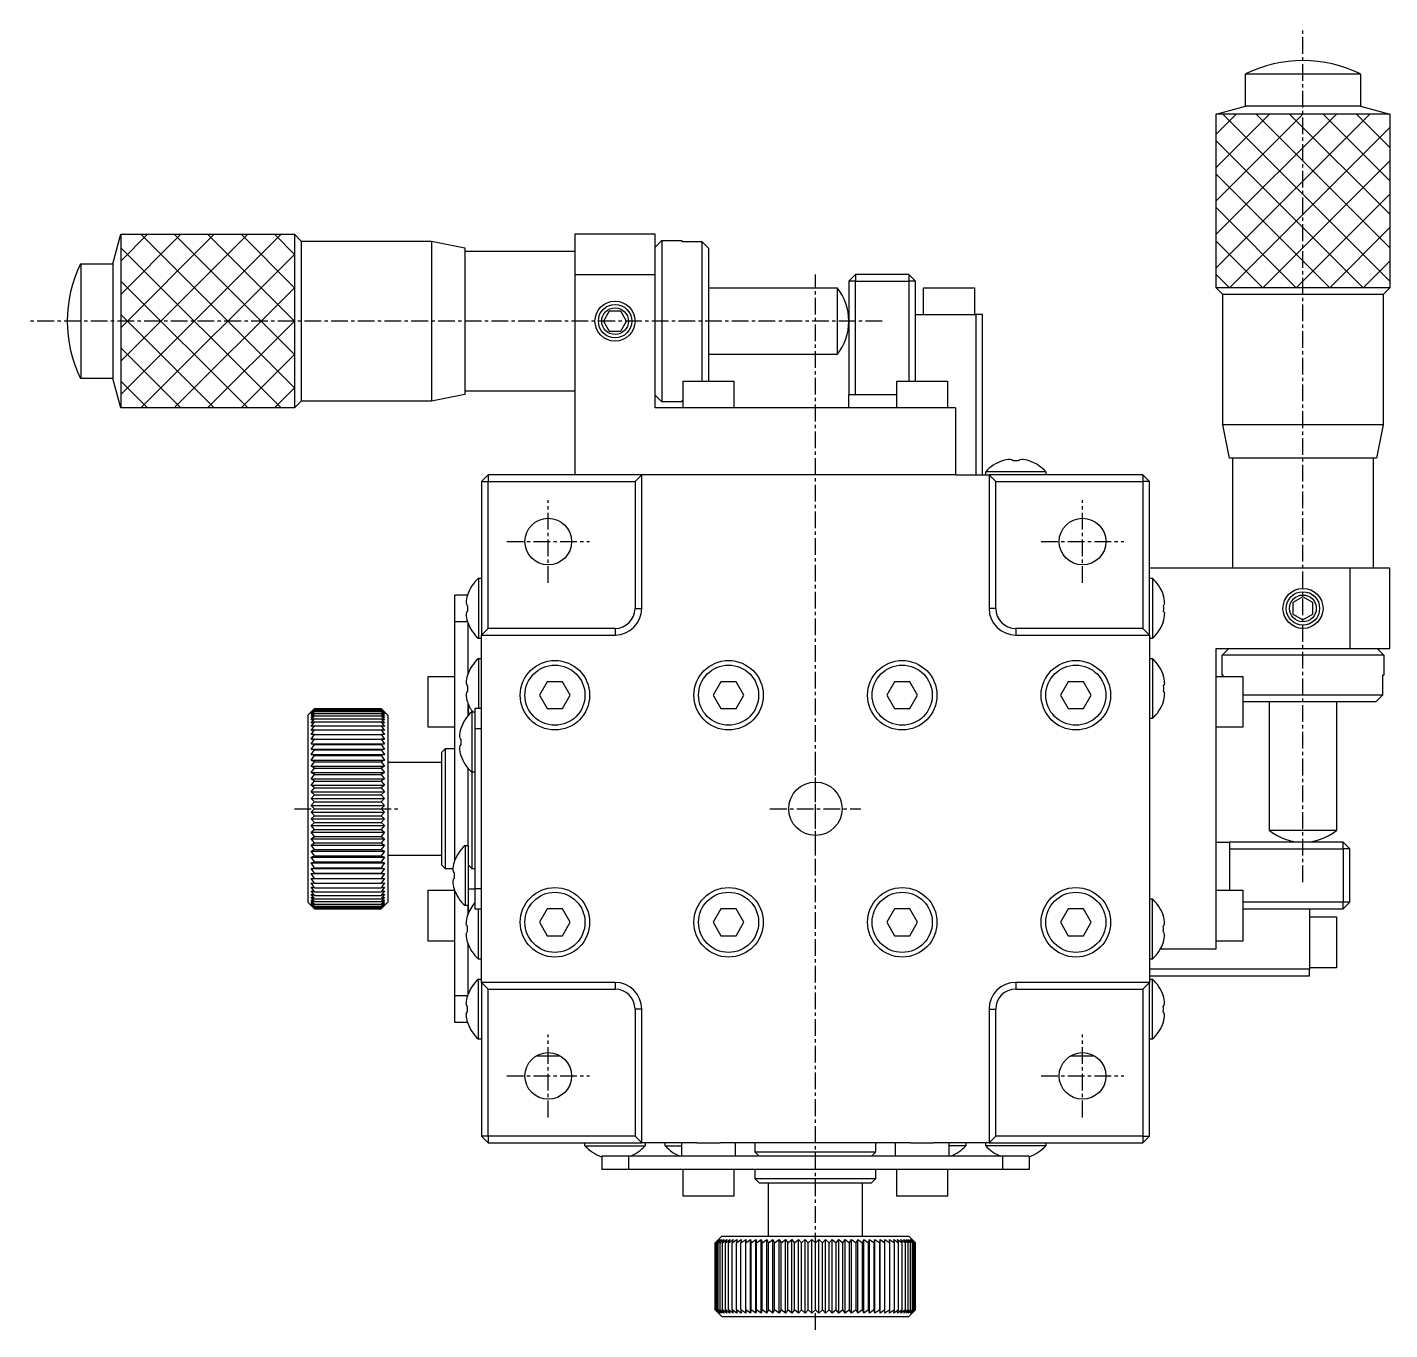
# Model space of a CAD drawing. Extents: x 52 to 451, y 54 to 360.
# Drawn here: x 348.7 to 450.7, y 137.2 to 234.7 of the extents above; entities that cross this region are included whole.
import ezdxf

# ---------------------------------------------------------------- set-up
doc = ezdxf.new("R2010")
doc.units = 0
doc.linetypes.add('CENTER', pattern=[2, 1.25, -0.25, 0.25, -0.25])
doc.layers.get('0').update_dxf_attribs({"linetype": 'CONTINUOUS'})
doc.layers.add('CENTER', color=1, linetype='CENTER')

msp = doc.modelspace()

# ---------------------------------------------------------------- linework, layer by layer
at = {"color": 7, "linetype": 'CONTINUOUS'}
for p, q in [((448.54, 231.16), (439.94, 231.16)), ((439.94, 228.75), (439.94, 231.16)), ((448.54, 231.16), (448.54, 228.75)), ((437.74, 228.16), (439.94, 228.75)), ((448.54, 228.75), (439.94, 228.75)), ((448.54, 228.75), (450.74, 228.16)), ((450.74, 228.16), (437.74, 228.16)), ((437.74, 215.16), (437.74, 228.16)), ((450.74, 228.16), (450.74, 215.16)), ((355.15, 216.96), (355.74, 219.16)), ((355.74, 219.16), (355.74, 206.16)), ((355.74, 219.16), (368.74, 219.16)), ((368.74, 219.16), (368.74, 206.16)), ((368.74, 219.16), (369.24, 218.66)), ((369.24, 218.66), (378.99, 218.66)), ((369.24, 218.66), (369.24, 206.66)), ((378.99, 218.66), (378.99, 206.66)), ((378.99, 218.66), (381.49, 218.16)), ((389.74, 219.16), (389.74, 216.16)), ((395.74, 219.16), (389.74, 219.16)), ((395.74, 216.16), (395.74, 219.16)), ((395.74, 218.21), (396.24, 218.71)), ((396.24, 218.71), (396.24, 206.61)), ((396.24, 218.71), (397.74, 218.71)), ((397.74, 218.71), (397.74, 218.63)), ((397.74, 218.63), (399.24, 218.63)), ((399.24, 218.63), (399.24, 208.16)), ((399.24, 218.63), (399.74, 218.12)), ((381.49, 218.16), (381.49, 207.16)), ((381.49, 217.91), (389.74, 217.91)), ((399.74, 218.12), (399.74, 208.16)), ((352.74, 216.96), (352.74, 208.36)), ((352.74, 216.96), (355.15, 216.96)), ((355.15, 216.96), (355.15, 208.36)), ((389.74, 216.16), (389.74, 201.16)), ((389.74, 216.16), (395.74, 216.16)), ((395.74, 206.16), (395.74, 216.16)), ((410.74, 216.16), (410.24, 215.66)), ((410.24, 215.66), (410.24, 207.16)), ((410.74, 215.66), (410.24, 215.66)), ((414.74, 216.16), (410.74, 216.16)), ((410.74, 216.16), (410.74, 215.66)), ((410.74, 207.16), (410.74, 215.66)), ((410.74, 215.66), (414.74, 215.66)), ((415.24, 215.66), (414.74, 216.16)), ((414.74, 216.16), (414.74, 215.66)), ((414.74, 215.66), (414.74, 208.16)), ((415.24, 215.66), (414.74, 215.66)), ((415.24, 208.16), (415.24, 215.66)), ((399.74, 215.16), (409.36, 215.16)), ((409.36, 215.16), (409.36, 210.16)), ((415.84, 215.16), (419.64, 215.16)), ((415.84, 213.16), (415.84, 215.16)), ((419.64, 215.16), (419.64, 213.16)), ((450.74, 215.16), (437.74, 215.16)), ((438.24, 214.66), (437.74, 215.16)), ((450.24, 214.66), (438.24, 214.66)), ((438.24, 204.91), (438.24, 214.66)), ((450.74, 215.16), (450.24, 214.66)), ((450.24, 214.66), (450.24, 204.91)), ((392.3, 213.41), (391.87, 212.66)), ((393.17, 213.41), (392.3, 213.41)), ((393.6, 212.66), (393.17, 213.41)), ((391.87, 212.66), (392.3, 211.91)), ((393.17, 211.91), (393.6, 212.66)), ((415.24, 213.16), (419.74, 213.16)), ((419.74, 213.16), (419.74, 201.16)), ((420.24, 213.16), (419.74, 213.16)), ((420.24, 201.16), (420.24, 213.16)), ((392.3, 211.91), (393.17, 211.91)), ((409.36, 210.16), (399.74, 210.16)), ((355.15, 208.36), (352.74, 208.36)), ((355.74, 206.16), (355.15, 208.36)), ((397.84, 208.16), (401.64, 208.16)), ((397.84, 206.16), (397.84, 208.16)), ((401.64, 208.16), (401.64, 206.16)), ((413.84, 208.16), (417.64, 208.16)), ((413.84, 206.16), (413.84, 208.16)), ((417.64, 208.16), (417.64, 206.16)), ((381.49, 207.16), (378.99, 206.66)), ((389.74, 207.41), (381.49, 207.41)), ((396.24, 206.61), (395.74, 207.11)), ((410.24, 206.16), (410.24, 207.16)), ((410.24, 207.16), (410.74, 207.16)), ((410.74, 207.16), (413.84, 207.16)), ((368.74, 206.16), (355.74, 206.16)), ((369.24, 206.66), (368.74, 206.16)), ((378.99, 206.66), (369.24, 206.66)), ((418.24, 206.16), (395.74, 206.16)), ((397.74, 206.61), (396.24, 206.61)), ((397.84, 206.69), (397.74, 206.69)), ((397.74, 206.69), (397.74, 206.61)), ((418.24, 206.16), (418.24, 201.16)), ((450.24, 204.91), (438.24, 204.91)), ((438.74, 202.41), (438.24, 204.91)), ((450.24, 204.91), (449.74, 202.41)), ((421.74, 202.21), (421.73, 202.21)), ((422.45, 202.28), (422.32, 202.3)), ((422.54, 202.21), (422.45, 202.28)), ((422.67, 202.21), (422.54, 202.21)), ((422.8, 202.21), (422.67, 202.21)), ((422.94, 202.21), (422.8, 202.21)), ((422.95, 202.23), (422.94, 202.21)), ((423.05, 202.28), (422.95, 202.23)), ((423.16, 202.3), (423.05, 202.28)), ((423.74, 202.21), (423.74, 202.21)), ((449.74, 202.41), (438.74, 202.41)), ((438.99, 194.16), (438.99, 202.41)), ((449.49, 202.41), (449.49, 194.16)), ((382.74, 200.66), (383.24, 201.16)), ((389.74, 201.16), (383.24, 201.16)), ((383.24, 201.16), (383.24, 200.66)), ((418.24, 201.16), (389.74, 201.16)), ((394.74, 201.16), (394.24, 200.66)), ((394.74, 191.16), (394.74, 201.16)), ((418.24, 201.16), (420.74, 201.16)), ((424.99, 201.39), (420.49, 201.39)), ((420.49, 201.16), (420.49, 201.39)), ((432.24, 201.16), (420.74, 201.16)), ((420.74, 201.16), (420.74, 191.16)), ((420.74, 201.16), (421.24, 200.66)), ((424.99, 201.39), (424.99, 201.16)), ((432.24, 201.16), (432.74, 200.66)), ((432.24, 201.16), (432.24, 200.66)), ((382.74, 200.66), (382.74, 189.16)), ((382.74, 200.66), (383.24, 200.66)), ((383.24, 200.66), (394.24, 200.66)), ((383.24, 189.66), (383.24, 200.66)), ((394.24, 200.66), (394.24, 191.16)), ((421.24, 200.66), (432.24, 200.66)), ((421.24, 191.16), (421.24, 200.66)), ((432.24, 200.66), (432.24, 189.66)), ((432.74, 200.66), (432.24, 200.66)), ((432.74, 189.16), (432.74, 200.66)), ((447.74, 194.16), (432.74, 194.16)), ((450.74, 194.16), (447.74, 194.16)), ((447.74, 194.16), (447.74, 188.16)), ((450.74, 188.16), (450.74, 194.16)), ((382.51, 193.41), (382.74, 193.41)), ((382.51, 193.41), (382.51, 188.91)), ((432.74, 193.41), (432.97, 193.41)), ((432.97, 193.41), (432.97, 188.91)), ((380.74, 190.16), (380.74, 192.16)), ((381.69, 192.16), (380.74, 192.16)), ((381.69, 192.17), (381.69, 192.16)), ((433.79, 192.17), (433.78, 192.16)), ((444.24, 192.03), (443.49, 191.59)), ((444.99, 191.59), (444.24, 192.03)), ((381.6, 191.58), (381.61, 191.47)), ((381.62, 190.87), (381.6, 190.75)), ((381.61, 191.47), (381.66, 191.38)), ((381.69, 190.96), (381.62, 190.87)), ((381.66, 191.38), (381.69, 191.36)), ((381.69, 191.36), (381.69, 191.22)), ((381.69, 191.22), (381.69, 191.09)), ((381.69, 191.09), (381.69, 190.96)), ((433.81, 191.38), (433.78, 191.36)), ((433.78, 191.36), (433.79, 191.22)), ((433.79, 191.09), (433.78, 190.96)), ((433.78, 190.96), (433.85, 190.87)), ((433.79, 191.22), (433.79, 191.09)), ((433.86, 191.47), (433.81, 191.38)), ((433.85, 190.87), (433.88, 190.75)), ((433.88, 191.58), (433.86, 191.47)), ((443.49, 191.59), (443.49, 190.73)), ((444.99, 190.73), (444.99, 191.59)), ((380.74, 172.3), (380.74, 190.16)), ((381.69, 190.16), (381.69, 190.15)), ((381.74, 186.3), (381.74, 190.02)), ((433.78, 190.16), (433.79, 190.15)), ((443.49, 190.73), (444.24, 190.29)), ((444.24, 190.29), (444.99, 190.73)), ((382.74, 188.91), (382.51, 188.91)), ((383.24, 189.66), (382.74, 189.16)), ((382.74, 163.16), (382.74, 189.16)), ((382.74, 189.16), (392.74, 189.16)), ((392.74, 189.66), (383.24, 189.66)), ((432.24, 189.66), (422.74, 189.66)), ((422.74, 189.16), (432.74, 189.16)), ((432.24, 189.66), (432.74, 189.16)), ((432.74, 189.16), (432.74, 163.16)), ((432.97, 188.91), (432.74, 188.91)), ((437.74, 165.66), (437.74, 188.16)), ((437.74, 188.16), (447.74, 188.16)), ((438.19, 187.66), (438.69, 188.16)), ((447.74, 188.16), (450.74, 188.16)), ((449.79, 188.16), (450.29, 187.66)), ((382.51, 187.41), (382.74, 187.41)), ((382.51, 187.41), (382.51, 183.66)), ((432.74, 187.41), (432.97, 187.41)), ((432.97, 187.41), (432.97, 182.91)), ((450.29, 187.66), (438.19, 187.66)), ((438.19, 186.16), (438.19, 187.66)), ((450.29, 187.66), (450.29, 186.16)), ((378.74, 186.06), (380.74, 186.06)), ((378.74, 182.26), (378.74, 186.06)), ((381.69, 186.17), (381.69, 186.16)), ((387.66, 185.66), (387.08, 184.66)), ((388.81, 185.66), (387.66, 185.66)), ((389.39, 184.66), (388.81, 185.66)), ((400.66, 185.66), (400.08, 184.66)), ((401.81, 185.66), (400.66, 185.66)), ((402.39, 184.66), (401.81, 185.66)), ((413.66, 185.66), (413.08, 184.66)), ((414.81, 185.66), (413.66, 185.66)), ((415.39, 184.66), (414.81, 185.66)), ((426.66, 185.66), (426.08, 184.66)), ((427.81, 185.66), (426.66, 185.66)), ((428.39, 184.66), (427.81, 185.66)), ((433.79, 186.17), (433.78, 186.16)), ((437.74, 186.06), (439.74, 186.06)), ((438.27, 186.16), (438.19, 186.16)), ((438.27, 186.06), (438.27, 186.16)), ((439.74, 186.06), (439.74, 182.26)), ((450.2, 186.16), (450.2, 184.66)), ((450.29, 186.16), (450.2, 186.16)), ((381.6, 185.58), (381.61, 185.47)), ((381.62, 184.87), (381.6, 184.75)), ((381.61, 185.47), (381.66, 185.38)), ((381.69, 184.96), (381.62, 184.87)), ((381.66, 185.38), (381.69, 185.36)), ((381.69, 185.36), (381.69, 185.22)), ((381.69, 185.22), (381.69, 185.09)), ((381.69, 185.09), (381.69, 184.96)), ((387.08, 184.66), (387.66, 183.66)), ((388.81, 183.66), (389.39, 184.66)), ((400.08, 184.66), (400.66, 183.66)), ((401.81, 183.66), (402.39, 184.66)), ((413.08, 184.66), (413.66, 183.66)), ((414.81, 183.66), (415.39, 184.66)), ((426.08, 184.66), (426.66, 183.66)), ((427.81, 183.66), (428.39, 184.66)), ((433.81, 185.38), (433.78, 185.36)), ((433.78, 185.36), (433.79, 185.22)), ((433.79, 185.09), (433.78, 184.96)), ((433.78, 184.96), (433.85, 184.87)), ((433.79, 185.22), (433.79, 185.09)), ((433.86, 185.47), (433.81, 185.38)), ((433.85, 184.87), (433.88, 184.75)), ((433.88, 185.58), (433.86, 185.47)), ((450.2, 184.66), (439.74, 184.66)), ((450.2, 184.66), (449.7, 184.16)), ((370.24, 183.66), (369.99, 183.41)), ((369.99, 183.39), (370.24, 183.66)), ((370.24, 183.62), (369.99, 183.39)), ((369.99, 183.34), (370.24, 183.62)), ((370.24, 183.66), (375.24, 183.66)), ((370.24, 183.62), (375.24, 183.62)), ((375.24, 183.66), (375.49, 183.39)), ((375.49, 183.41), (375.24, 183.66)), ((375.24, 183.62), (375.49, 183.34)), ((375.49, 183.39), (375.24, 183.62)), ((381.69, 184.16), (381.69, 184.15)), ((381.74, 184.02), (381.74, 183.13)), ((381.74, 183.13), (381.74, 184.02)), ((382.24, 183.66), (382.24, 182.16)), ((382.74, 183.66), (382.24, 183.66)), ((387.66, 183.66), (388.81, 183.66)), ((400.66, 183.66), (401.81, 183.66)), ((413.66, 183.66), (414.81, 183.66)), ((426.66, 183.66), (427.81, 183.66)), ((433.78, 184.16), (433.79, 184.15)), ((449.7, 184.16), (439.74, 184.16)), ((441.74, 174.54), (441.74, 184.16)), ((446.74, 184.16), (446.74, 174.54)), ((369.74, 183.16), (369.99, 183.41)), ((369.74, 183.16), (369.74, 169.16)), ((370.24, 183.55), (369.99, 183.34)), ((369.99, 183.25), (370.24, 183.55)), ((370.24, 183.44), (369.99, 183.25)), ((369.99, 183.13), (370.24, 183.44)), ((370.24, 183.29), (369.99, 183.13)), ((369.99, 182.97), (370.24, 183.29)), ((370.24, 183.11), (369.99, 182.97)), ((369.99, 182.79), (370.24, 183.11)), ((370.24, 182.9), (369.99, 182.79)), ((369.99, 182.56), (370.24, 182.9)), ((370.24, 182.66), (369.99, 182.56)), ((369.99, 182.31), (370.24, 182.66)), ((370.24, 183.55), (375.24, 183.55)), ((370.24, 183.44), (375.24, 183.44)), ((370.24, 183.29), (375.24, 183.29)), ((370.24, 183.11), (375.24, 183.11)), ((370.24, 182.9), (375.24, 182.9)), ((370.24, 182.66), (375.24, 182.66)), ((375.24, 183.55), (375.49, 183.25)), ((375.49, 183.34), (375.24, 183.55)), ((375.24, 183.44), (375.49, 183.13)), ((375.49, 183.25), (375.24, 183.44)), ((375.24, 183.29), (375.49, 182.97)), ((375.49, 183.13), (375.24, 183.29)), ((375.24, 183.11), (375.49, 182.79)), ((375.49, 182.97), (375.24, 183.11)), ((375.24, 182.9), (375.49, 182.56)), ((375.49, 182.79), (375.24, 182.9)), ((375.24, 182.66), (375.49, 182.31)), ((375.49, 182.56), (375.24, 182.66)), ((375.49, 183.41), (375.74, 183.16)), ((375.74, 183.16), (375.74, 169.16)), ((382.01, 183.41), (382.01, 178.91)), ((382.01, 183.41), (382.24, 183.41)), ((432.97, 182.91), (432.74, 182.91)), ((370.24, 182.38), (369.99, 182.31)), ((369.99, 182.03), (370.24, 182.38)), ((370.24, 182.07), (369.99, 182.03)), ((369.99, 181.72), (370.24, 182.07)), ((370.24, 181.73), (369.99, 181.72)), ((369.99, 181.38), (370.24, 181.73)), ((370.24, 182.38), (375.24, 182.38)), ((370.24, 182.07), (375.24, 182.07)), ((370.24, 181.73), (375.24, 181.73)), ((375.24, 182.38), (375.49, 182.03)), ((375.49, 182.31), (375.24, 182.38)), ((375.24, 182.07), (375.49, 181.72)), ((375.49, 182.03), (375.24, 182.07)), ((375.24, 181.73), (375.49, 181.38)), ((375.49, 181.72), (375.24, 181.73)), ((380.74, 182.26), (378.74, 182.26)), ((381.1, 181.58), (381.11, 181.47)), ((381.19, 182.17), (381.19, 182.16)), ((382.24, 182.16), (382.24, 170.16)), ((439.74, 182.26), (437.74, 182.26)), ((369.99, 181.38), (375.49, 181.38)), ((370.24, 181.37), (369.99, 181.38)), ((369.99, 181.01), (370.24, 181.37)), ((370.24, 180.98), (369.99, 181.01)), ((369.99, 181.01), (375.49, 181.01)), ((369.99, 180.63), (370.24, 180.98)), ((369.99, 180.63), (375.49, 180.63)), ((370.24, 180.57), (369.99, 180.63)), ((369.99, 180.22), (370.24, 180.57)), ((370.24, 181.37), (375.24, 181.37)), ((370.24, 180.98), (375.24, 180.98)), ((370.24, 180.57), (375.24, 180.57)), ((375.49, 181.38), (375.24, 181.37)), ((375.24, 181.37), (375.49, 181.01)), ((375.49, 181.01), (375.24, 180.98)), ((375.24, 180.98), (375.49, 180.63)), ((375.49, 180.63), (375.24, 180.57)), ((375.24, 180.57), (375.49, 180.22)), ((379.74, 180.36), (380.04, 180.66)), ((380.04, 171.66), (380.04, 180.66)), ((380.04, 180.66), (380.74, 180.66)), ((381.12, 180.87), (381.1, 180.75)), ((381.11, 181.47), (381.16, 181.38)), ((381.19, 180.96), (381.12, 180.87)), ((381.16, 181.38), (381.19, 181.36)), ((381.19, 181.36), (381.19, 181.22)), ((381.19, 181.22), (381.19, 181.09)), ((381.19, 181.09), (381.19, 180.96)), ((369.99, 180.22), (375.49, 180.22)), ((370.24, 180.14), (369.99, 180.22)), ((369.99, 179.79), (370.24, 180.14)), ((369.99, 179.79), (375.49, 179.79)), ((370.24, 179.68), (369.99, 179.79)), ((369.99, 179.34), (370.24, 179.68)), ((370.24, 180.14), (375.24, 180.14)), ((370.24, 179.68), (375.24, 179.68)), ((375.49, 180.22), (375.24, 180.14)), ((375.24, 180.14), (375.49, 179.79)), ((375.49, 179.79), (375.24, 179.68)), ((375.24, 179.68), (375.49, 179.34)), ((375.74, 179.66), (379.74, 179.66)), ((379.74, 180.36), (379.74, 171.96)), ((381.19, 180.16), (381.19, 180.15)), ((369.99, 179.34), (375.49, 179.34)), ((370.24, 179.21), (369.99, 179.34)), ((369.99, 178.88), (370.24, 179.21)), ((369.99, 178.88), (375.49, 178.88)), ((370.24, 178.73), (369.99, 178.88)), ((369.99, 178.4), (370.24, 178.73)), ((370.24, 179.21), (375.24, 179.21)), ((370.24, 178.73), (375.24, 178.73)), ((375.49, 179.34), (375.24, 179.21)), ((375.24, 179.21), (375.49, 178.88)), ((375.49, 178.88), (375.24, 178.73)), ((375.24, 178.73), (375.49, 178.4)), ((381.74, 173.41), (381.74, 179.19)), ((382.24, 178.91), (382.01, 178.91)), ((382.04, 171.66), (382.04, 178.91)), ((369.99, 178.4), (375.49, 178.4)), ((370.24, 178.23), (369.99, 178.4)), ((369.99, 177.92), (370.24, 178.23)), ((369.99, 177.92), (375.49, 177.92)), ((370.24, 177.72), (369.99, 177.92)), ((369.99, 177.42), (370.24, 177.72)), ((370.24, 178.23), (375.24, 178.23)), ((370.24, 177.72), (375.24, 177.72)), ((375.49, 178.4), (375.24, 178.23)), ((375.24, 178.23), (375.49, 177.92)), ((375.49, 177.92), (375.24, 177.72)), ((375.24, 177.72), (375.49, 177.42)), ((369.99, 177.42), (375.49, 177.42)), ((370.24, 177.2), (369.99, 177.42)), ((369.99, 176.92), (370.24, 177.2)), ((369.99, 176.92), (375.49, 176.92)), ((370.24, 176.68), (369.99, 176.92)), ((369.99, 176.41), (370.24, 176.68)), ((370.24, 177.2), (375.24, 177.2)), ((370.24, 176.68), (375.24, 176.68)), ((375.49, 177.42), (375.24, 177.2)), ((375.24, 177.2), (375.49, 176.92)), ((375.49, 176.92), (375.24, 176.68)), ((375.24, 176.68), (375.49, 176.41)), ((369.99, 176.41), (375.49, 176.41)), ((370.24, 176.16), (369.99, 176.41)), ((369.99, 175.91), (370.24, 176.16)), ((369.99, 175.91), (375.49, 175.91)), ((370.24, 175.64), (369.99, 175.91)), ((369.99, 175.4), (370.24, 175.64)), ((370.24, 176.16), (375.24, 176.16)), ((370.24, 175.64), (375.24, 175.64)), ((375.49, 176.41), (375.24, 176.16)), ((375.24, 176.16), (375.49, 175.91)), ((375.49, 175.91), (375.24, 175.64)), ((375.24, 175.64), (375.49, 175.4)), ((369.99, 175.4), (375.49, 175.4)), ((370.24, 175.12), (369.99, 175.4)), ((369.99, 174.9), (370.24, 175.12)), ((369.99, 174.9), (375.49, 174.9)), ((370.24, 174.6), (369.99, 174.9)), ((369.99, 174.41), (370.24, 174.6)), ((370.24, 175.12), (375.24, 175.12)), ((370.24, 174.6), (375.24, 174.6)), ((375.49, 175.4), (375.24, 175.12)), ((375.24, 175.12), (375.49, 174.9)), ((375.49, 174.9), (375.24, 174.6)), ((375.24, 174.6), (375.49, 174.41)), ((446.74, 174.54), (441.74, 174.54)), ((369.99, 174.41), (375.49, 174.41)), ((370.24, 174.09), (369.99, 174.41)), ((369.99, 173.92), (370.24, 174.09)), ((369.99, 173.92), (375.49, 173.92)), ((370.24, 173.6), (369.99, 173.92)), ((369.99, 173.44), (370.24, 173.6)), ((369.99, 173.44), (375.49, 173.44)), ((370.24, 173.11), (369.99, 173.44)), ((370.24, 174.09), (375.24, 174.09)), ((370.24, 173.6), (375.24, 173.6)), ((375.49, 174.41), (375.24, 174.09)), ((375.24, 174.09), (375.49, 173.92)), ((375.49, 173.92), (375.24, 173.6)), ((375.24, 173.6), (375.49, 173.44)), ((375.49, 173.44), (375.24, 173.11)), ((381.51, 173.41), (381.74, 173.41)), ((381.51, 173.41), (381.51, 168.91)), ((381.74, 173.41), (381.74, 168.91)), ((437.74, 173.66), (438.74, 173.66)), ((438.74, 173.66), (438.74, 173.16)), ((447.24, 173.66), (438.74, 173.66)), ((447.24, 173.16), (447.24, 173.66)), ((447.74, 173.16), (447.24, 173.66)), ((369.99, 172.98), (370.24, 173.11)), ((369.99, 172.98), (375.49, 172.98)), ((370.24, 172.64), (369.99, 172.98)), ((369.99, 172.54), (370.24, 172.64)), ((369.99, 172.54), (375.49, 172.54)), ((370.24, 172.19), (369.99, 172.54)), ((370.24, 173.11), (375.24, 173.11)), ((370.24, 172.64), (375.24, 172.64)), ((375.24, 173.11), (375.49, 172.98)), ((375.49, 172.98), (375.24, 172.64)), ((375.24, 172.64), (375.49, 172.54)), ((375.49, 172.54), (375.24, 172.19)), ((379.74, 172.66), (375.74, 172.66)), ((438.74, 173.16), (447.24, 173.16)), ((438.74, 173.16), (438.74, 170.06)), ((447.74, 173.16), (447.24, 173.16)), ((447.24, 173.16), (447.24, 169.16)), ((447.74, 169.16), (447.74, 173.16)), ((369.99, 172.11), (370.24, 172.19)), ((369.99, 172.11), (375.49, 172.11)), ((370.24, 171.75), (369.99, 172.11)), ((369.99, 171.7), (370.24, 171.75)), ((369.99, 171.7), (375.49, 171.7)), ((370.24, 171.34), (369.99, 171.7)), ((370.24, 172.19), (375.24, 172.19)), ((370.24, 171.75), (375.24, 171.75)), ((375.24, 172.19), (375.49, 172.11)), ((375.49, 172.11), (375.24, 171.75)), ((375.24, 171.75), (375.49, 171.7)), ((375.49, 171.7), (375.24, 171.34)), ((380.04, 171.66), (379.74, 171.96)), ((380.59, 171.66), (380.04, 171.66)), ((380.6, 171.58), (380.61, 171.47)), ((380.61, 171.47), (380.66, 171.38)), ((380.66, 171.38), (380.69, 171.36)), ((380.69, 172.17), (380.69, 172.16)), ((380.69, 171.36), (380.69, 171.22)), ((382.04, 171.66), (381.74, 171.96)), ((382.24, 171.66), (382.04, 171.66)), ((369.99, 171.31), (370.24, 171.34)), ((369.99, 171.31), (375.49, 171.31)), ((370.24, 170.95), (369.99, 171.31)), ((369.99, 170.94), (370.24, 170.95)), ((369.99, 170.94), (375.49, 170.94)), ((370.24, 170.59), (369.99, 170.94)), ((369.99, 170.61), (370.24, 170.59)), ((370.24, 170.25), (369.99, 170.61)), ((370.24, 171.34), (375.24, 171.34)), ((370.24, 170.95), (375.24, 170.95)), ((370.24, 170.59), (375.24, 170.59)), ((375.24, 171.34), (375.49, 171.31)), ((375.49, 171.31), (375.24, 170.95)), ((375.24, 170.95), (375.49, 170.94)), ((375.49, 170.94), (375.24, 170.59)), ((375.49, 170.61), (375.24, 170.25)), ((375.24, 170.59), (375.49, 170.61)), ((380.62, 170.87), (380.6, 170.75)), ((380.69, 170.96), (380.62, 170.87)), ((380.69, 171.22), (380.69, 171.09)), ((380.69, 171.09), (380.69, 170.96)), ((369.99, 170.29), (370.24, 170.25)), ((370.24, 169.94), (369.99, 170.29)), ((369.99, 170.01), (370.24, 169.94)), ((370.24, 169.67), (369.99, 170.01)), ((369.99, 169.76), (370.24, 169.67)), ((370.24, 169.42), (369.99, 169.76)), ((369.99, 169.54), (370.24, 169.42)), ((370.24, 169.21), (369.99, 169.54)), ((369.99, 169.35), (370.24, 169.21)), ((370.24, 169.03), (369.99, 169.35)), ((370.24, 170.25), (375.24, 170.25)), ((370.24, 169.94), (375.24, 169.94)), ((370.24, 169.67), (375.24, 169.67)), ((370.24, 169.42), (375.24, 169.42)), ((375.49, 170.29), (375.24, 169.94)), ((375.24, 170.25), (375.49, 170.29)), ((375.49, 170.01), (375.24, 169.67)), ((375.24, 169.94), (375.49, 170.01)), ((375.49, 169.76), (375.24, 169.42)), ((375.24, 169.67), (375.49, 169.76)), ((375.49, 169.54), (375.24, 169.21)), ((375.24, 169.42), (375.49, 169.54)), ((375.49, 169.35), (375.24, 169.03)), ((375.24, 169.21), (375.49, 169.35)), ((378.74, 170.06), (380.72, 170.06)), ((378.74, 166.26), (378.74, 170.06)), ((380.69, 170.16), (380.69, 170.15)), ((380.74, 162.16), (380.74, 170.02)), ((381.74, 170.16), (382.24, 170.16)), ((382.24, 170.16), (382.24, 168.66)), ((432.74, 169.41), (432.97, 169.41)), ((432.97, 164.91), (432.97, 169.41)), ((437.74, 170.06), (439.74, 170.06)), ((439.74, 170.06), (439.74, 166.26)), ((369.99, 168.91), (369.74, 169.16)), ((369.99, 169.19), (370.24, 169.03)), ((370.24, 168.88), (369.99, 169.19)), ((369.99, 169.07), (370.24, 168.88)), ((370.24, 168.77), (369.99, 169.07)), ((369.99, 168.98), (370.24, 168.77)), ((370.24, 168.7), (369.99, 168.98)), ((369.99, 168.93), (370.24, 168.7)), ((370.24, 168.67), (369.99, 168.93)), ((369.99, 168.91), (370.24, 168.67)), ((370.24, 169.21), (375.24, 169.21)), ((370.24, 169.03), (375.24, 169.03)), ((370.24, 168.88), (375.24, 168.88)), ((370.24, 168.77), (375.24, 168.77)), ((370.24, 168.7), (375.24, 168.7)), ((370.24, 168.67), (375.24, 168.67)), ((375.49, 169.19), (375.24, 168.88)), ((375.24, 169.03), (375.49, 169.19)), ((375.49, 169.07), (375.24, 168.77)), ((375.24, 168.88), (375.49, 169.07)), ((375.49, 168.98), (375.24, 168.7)), ((375.24, 168.77), (375.49, 168.98)), ((375.49, 168.93), (375.24, 168.67)), ((375.24, 168.7), (375.49, 168.93)), ((375.24, 168.67), (375.49, 168.91)), ((375.74, 169.16), (375.49, 168.91)), ((381.74, 168.91), (381.51, 168.91)), ((381.74, 168.3), (381.74, 168.91)), ((381.74, 168.91), (381.74, 168.3)), ((382.24, 168.66), (382.74, 168.66)), ((382.51, 164.91), (382.51, 168.66)), ((387.66, 168.66), (387.08, 167.66)), ((388.81, 168.66), (387.66, 168.66)), ((389.39, 167.66), (388.81, 168.66)), ((400.66, 168.66), (400.08, 167.66)), ((401.81, 168.66), (400.66, 168.66)), ((402.39, 167.66), (401.81, 168.66)), ((413.66, 168.66), (413.08, 167.66)), ((414.81, 168.66), (413.66, 168.66)), ((415.39, 167.66), (414.81, 168.66)), ((426.66, 168.66), (426.08, 167.66)), ((427.81, 168.66), (426.66, 168.66)), ((428.39, 167.66), (427.81, 168.66)), ((447.24, 169.16), (439.74, 169.16)), ((439.74, 168.66), (447.24, 168.66)), ((444.74, 168.66), (444.74, 164.16)), ((447.24, 168.66), (447.74, 169.16)), ((447.24, 168.66), (447.24, 169.16)), ((447.74, 169.16), (447.24, 169.16)), ((381.62, 167.45), (381.6, 167.58)), ((381.69, 167.36), (381.62, 167.45)), ((381.69, 168.16), (381.69, 168.17)), ((381.69, 167.23), (381.69, 167.36)), ((387.08, 167.66), (387.66, 166.66)), ((388.81, 166.66), (389.39, 167.66)), ((400.08, 167.66), (400.66, 166.66)), ((401.81, 166.66), (402.39, 167.66)), ((413.08, 167.66), (413.66, 166.66)), ((414.81, 166.66), (415.39, 167.66)), ((426.08, 167.66), (426.66, 166.66)), ((427.81, 166.66), (428.39, 167.66)), ((433.78, 168.16), (433.79, 168.17)), ((433.78, 167.36), (433.85, 167.45)), ((433.79, 167.23), (433.78, 167.36)), ((433.85, 167.45), (433.88, 167.58)), ((444.74, 168.06), (446.74, 168.06)), ((446.74, 168.06), (446.74, 164.26)), ((380.74, 166.26), (378.74, 166.26)), ((381.6, 166.74), (381.61, 166.85)), ((381.61, 166.85), (381.66, 166.94)), ((381.66, 166.94), (381.69, 166.96)), ((381.69, 167.1), (381.69, 167.23)), ((381.69, 166.96), (381.69, 167.1)), ((387.66, 166.66), (388.81, 166.66)), ((400.66, 166.66), (401.81, 166.66)), ((413.66, 166.66), (414.81, 166.66)), ((426.66, 166.66), (427.81, 166.66)), ((433.78, 166.96), (433.79, 167.1)), ((433.81, 166.94), (433.78, 166.96)), ((433.79, 167.1), (433.79, 167.23)), ((433.86, 166.85), (433.81, 166.94)), ((433.88, 166.74), (433.86, 166.85)), ((439.74, 166.26), (437.74, 166.26)), ((381.69, 166.15), (381.69, 166.16)), ((381.74, 162.3), (381.74, 166.02)), ((437.74, 165.66), (433.56, 165.66)), ((433.79, 166.15), (433.78, 166.16)), ((382.74, 164.91), (382.51, 164.91)), ((432.97, 164.91), (432.74, 164.91)), ((446.74, 164.26), (444.74, 164.26)), ((382.51, 163.41), (382.74, 163.41)), ((382.51, 158.91), (382.51, 163.41)), ((444.74, 164.16), (432.74, 164.16)), ((432.74, 163.66), (444.74, 163.66)), ((432.74, 163.41), (432.97, 163.41)), ((432.97, 158.91), (432.97, 163.41)), ((444.74, 163.66), (444.74, 164.16)), ((392.74, 163.16), (382.74, 163.16)), ((382.74, 163.16), (382.74, 151.66)), ((382.74, 163.16), (383.24, 162.66)), ((383.24, 162.66), (392.74, 162.66)), ((383.24, 151.66), (383.24, 162.66)), ((432.74, 163.16), (422.74, 163.16)), ((422.74, 162.66), (432.24, 162.66)), ((432.24, 162.66), (432.74, 163.16)), ((432.24, 162.66), (432.24, 151.66)), ((432.74, 151.66), (432.74, 163.16)), ((380.74, 160.16), (380.74, 162.16)), ((381.62, 161.45), (381.6, 161.58)), ((381.69, 161.36), (381.62, 161.45)), ((381.69, 162.16), (381.69, 162.17)), ((381.69, 161.23), (381.69, 161.36)), ((381.69, 161.1), (381.69, 161.23)), ((394.24, 161.16), (394.24, 151.66)), ((394.74, 151.16), (394.74, 161.16)), ((420.74, 161.16), (420.74, 151.16)), ((421.24, 151.66), (421.24, 161.16)), ((433.78, 162.16), (433.79, 162.17)), ((433.78, 161.36), (433.85, 161.45)), ((433.79, 161.23), (433.78, 161.36)), ((433.79, 161.1), (433.79, 161.23)), ((433.85, 161.45), (433.88, 161.58)), ((381.69, 160.16), (380.74, 160.16)), ((381.6, 160.74), (381.61, 160.85)), ((381.61, 160.85), (381.66, 160.94)), ((381.66, 160.94), (381.69, 160.96)), ((381.69, 160.96), (381.69, 161.1)), ((381.69, 160.15), (381.69, 160.16)), ((433.78, 160.96), (433.79, 161.1)), ((433.81, 160.94), (433.78, 160.96)), ((433.79, 160.15), (433.78, 160.16)), ((433.86, 160.85), (433.81, 160.94)), ((433.88, 160.74), (433.86, 160.85)), ((382.74, 158.91), (382.51, 158.91)), ((432.97, 158.91), (432.74, 158.91)), ((386.84, 157.66), (388.64, 157.66)), ((426.84, 157.66), (428.64, 157.66)), ((383.24, 151.16), (382.74, 151.66)), ((383.24, 151.66), (382.74, 151.66)), ((383.24, 151.66), (383.24, 151.16)), ((394.24, 151.66), (383.24, 151.66)), ((383.24, 151.16), (394.74, 151.16)), ((390.49, 150.93), (390.49, 151.16)), ((394.24, 151.66), (394.74, 151.16)), ((398.87, 151.16), (394.74, 151.16)), ((394.99, 151.16), (394.99, 150.93)), ((396.49, 150.93), (396.49, 151.16)), ((397.74, 150.16), (397.74, 151.16)), ((398.87, 151.16), (400.61, 151.16)), ((414.87, 151.16), (400.61, 151.16)), ((401.74, 151.16), (401.74, 150.16)), ((403.24, 150.46), (403.24, 151.16)), ((412.24, 151.16), (412.24, 150.46)), ((413.74, 150.16), (413.74, 151.16)), ((414.87, 151.16), (416.61, 151.16)), ((420.74, 151.16), (416.61, 151.16)), ((417.74, 151.16), (417.74, 150.16)), ((418.99, 151.16), (418.99, 150.93)), ((420.49, 150.93), (420.49, 151.16)), ((420.74, 151.16), (421.24, 151.66)), ((420.74, 151.16), (432.24, 151.16)), ((432.24, 151.66), (421.24, 151.66)), ((424.99, 151.16), (424.99, 150.93)), ((432.74, 151.66), (432.24, 151.16)), ((432.24, 151.66), (432.24, 151.16)), ((432.24, 151.66), (432.74, 151.66)), ((390.49, 150.93), (394.99, 150.93)), ((391.73, 150.11), (391.74, 150.12)), ((391.74, 150.16), (391.74, 149.16)), ((393.74, 150.16), (391.74, 150.16)), ((399.74, 150.16), (393.74, 150.16)), ((396.49, 150.93), (397.74, 150.93)), ((415.74, 150.16), (399.74, 150.16)), ((412.24, 150.46), (403.24, 150.46)), ((403.54, 150.16), (403.24, 150.46)), ((412.24, 150.46), (411.94, 150.16)), ((421.74, 150.16), (415.74, 150.16)), ((418.99, 150.93), (417.74, 150.93)), ((424.99, 150.93), (420.49, 150.93)), ((423.74, 150.16), (421.74, 150.16)), ((423.74, 150.16), (423.74, 149.16)), ((423.74, 150.11), (423.74, 150.12)), ((393.74, 149.16), (391.74, 149.16)), ((421.74, 149.16), (393.74, 149.16)), ((397.84, 147.16), (397.84, 149.16)), ((401.64, 149.16), (401.64, 147.16)), ((403.24, 148.46), (403.24, 149.16)), ((412.24, 149.16), (412.24, 148.46)), ((413.84, 147.16), (413.84, 149.16)), ((417.64, 149.16), (417.64, 147.16)), ((423.74, 149.16), (421.74, 149.16)), ((412.24, 148.46), (403.24, 148.46)), ((403.54, 148.16), (403.24, 148.46)), ((403.54, 148.16), (411.94, 148.16)), ((404.24, 144.16), (404.24, 148.16)), ((411.24, 148.16), (411.24, 144.16)), ((412.24, 148.46), (411.94, 148.16)), ((401.64, 147.16), (397.84, 147.16)), ((417.64, 147.16), (413.84, 147.16)), ((400.24, 143.66), (400.5, 143.91)), ((400.49, 143.91), (400.24, 143.66)), ((400.28, 143.66), (400.56, 143.91)), ((400.5, 143.91), (400.28, 143.66)), ((400.35, 143.66), (400.64, 143.91)), ((400.56, 143.91), (400.35, 143.66)), ((400.46, 143.66), (400.77, 143.91)), ((400.64, 143.91), (400.46, 143.66)), ((400.49, 143.91), (400.74, 144.16)), ((400.6, 143.66), (400.92, 143.91)), ((400.77, 143.91), (400.6, 143.66)), ((400.74, 144.16), (414.74, 144.16)), ((400.78, 143.66), (401.11, 143.91)), ((400.92, 143.91), (400.78, 143.66)), ((401, 143.66), (401.33, 143.91)), ((401.11, 143.91), (401, 143.66)), ((401.24, 143.66), (401.59, 143.91)), ((401.33, 143.91), (401.24, 143.66)), ((401.52, 143.66), (401.87, 143.91)), ((401.59, 143.91), (401.52, 143.66)), ((401.83, 143.66), (402.18, 143.91)), ((401.87, 143.91), (401.83, 143.66)), ((402.16, 143.66), (402.52, 143.91)), ((402.18, 143.91), (402.16, 143.66)), ((402.52, 138.41), (402.52, 143.91)), ((402.52, 143.91), (402.53, 143.66)), ((402.53, 143.66), (402.88, 143.91)), ((402.88, 138.41), (402.88, 143.91)), ((402.88, 143.91), (402.92, 143.66)), ((402.92, 143.66), (403.27, 143.91)), ((403.27, 138.41), (403.27, 143.91)), ((403.27, 143.91), (403.33, 143.66)), ((403.33, 143.66), (403.68, 143.91)), ((403.68, 138.41), (403.68, 143.91)), ((403.68, 143.91), (403.76, 143.66)), ((403.76, 143.66), (404.11, 143.91)), ((404.11, 138.41), (404.11, 143.91)), ((404.11, 143.91), (404.22, 143.66)), ((404.22, 143.66), (404.56, 143.91)), ((404.56, 138.41), (404.56, 143.91)), ((404.56, 143.91), (404.69, 143.66)), ((404.69, 143.66), (405.02, 143.91)), ((405.02, 138.41), (405.02, 143.91)), ((405.02, 143.91), (405.17, 143.66)), ((405.17, 143.66), (405.5, 143.91)), ((405.5, 138.41), (405.5, 143.91)), ((405.5, 143.91), (405.67, 143.66)), ((405.67, 143.66), (405.98, 143.91)), ((405.98, 138.41), (405.98, 143.91)), ((405.98, 143.91), (406.18, 143.66)), ((406.18, 143.66), (406.48, 143.91)), ((406.48, 138.41), (406.48, 143.91)), ((406.48, 143.91), (406.69, 143.66)), ((406.69, 143.66), (406.98, 143.91)), ((406.98, 138.41), (406.98, 143.91)), ((406.98, 143.91), (407.21, 143.66)), ((407.21, 143.66), (407.48, 143.91)), ((407.48, 138.41), (407.48, 143.91)), ((407.48, 143.91), (407.74, 143.66)), ((407.74, 143.66), (407.99, 143.91)), ((407.99, 138.41), (407.99, 143.91)), ((407.99, 143.91), (408.26, 143.66)), ((408.26, 143.66), (408.5, 143.91)), ((408.5, 138.41), (408.5, 143.91)), ((408.5, 143.91), (408.78, 143.66)), ((408.78, 143.66), (409, 143.91)), ((409, 143.91), (409.3, 143.66)), ((409, 138.41), (409, 143.91)), ((409.3, 143.66), (409.49, 143.91)), ((409.49, 138.41), (409.49, 143.91)), ((409.49, 143.91), (409.8, 143.66)), ((409.8, 143.66), (409.98, 143.91)), ((409.98, 138.41), (409.98, 143.91)), ((409.98, 143.91), (410.3, 143.66)), ((410.3, 143.66), (410.45, 143.91)), ((410.45, 138.41), (410.45, 143.91)), ((410.45, 143.91), (410.79, 143.66)), ((410.79, 143.66), (410.92, 143.91)), ((410.92, 138.41), (410.92, 143.91)), ((410.92, 143.91), (411.26, 143.66)), ((411.26, 143.66), (411.36, 143.91)), ((411.36, 138.41), (411.36, 143.91)), ((411.36, 143.91), (411.71, 143.66)), ((411.71, 143.66), (411.79, 143.91)), ((411.79, 138.41), (411.79, 143.91)), ((411.79, 143.91), (412.15, 143.66)), ((412.15, 143.66), (412.2, 143.91)), ((412.2, 138.41), (412.2, 143.91)), ((412.2, 143.91), (412.56, 143.66)), ((412.56, 143.66), (412.59, 143.91)), ((412.59, 138.41), (412.59, 143.91)), ((412.59, 143.91), (412.95, 143.66)), ((412.95, 138.41), (412.95, 143.91)), ((412.95, 143.91), (413.31, 143.66)), ((412.95, 143.66), (412.95, 143.91)), ((413.29, 143.91), (413.65, 143.66)), ((413.31, 143.66), (413.29, 143.91)), ((413.6, 143.91), (413.95, 143.66)), ((413.65, 143.66), (413.6, 143.91)), ((413.89, 143.91), (414.23, 143.66)), ((413.95, 143.66), (413.89, 143.91)), ((414.14, 143.91), (414.48, 143.66)), ((414.23, 143.66), (414.14, 143.91)), ((414.36, 143.91), (414.69, 143.66)), ((414.48, 143.66), (414.36, 143.91)), ((414.55, 143.91), (414.87, 143.66)), ((414.69, 143.66), (414.55, 143.91)), ((414.71, 143.91), (415.01, 143.66)), ((414.87, 143.66), (414.71, 143.91)), ((414.74, 144.16), (414.99, 143.91)), ((414.83, 143.91), (415.12, 143.66)), ((415.01, 143.66), (414.83, 143.91)), ((414.92, 143.91), (415.2, 143.66)), ((415.12, 143.66), (414.92, 143.91)), ((414.97, 143.91), (415.23, 143.66)), ((415.2, 143.66), (414.97, 143.91)), ((415.23, 143.66), (414.99, 143.91)), ((400.24, 138.66), (400.24, 143.66)), ((400.28, 138.66), (400.28, 143.66)), ((400.35, 138.66), (400.35, 143.66)), ((400.46, 138.66), (400.46, 143.66)), ((400.6, 138.66), (400.6, 143.66)), ((400.78, 138.66), (400.78, 143.66)), ((401, 138.66), (401, 143.66)), ((401.24, 138.66), (401.24, 143.66)), ((401.52, 138.66), (401.52, 143.66)), ((401.83, 138.66), (401.83, 143.66)), ((402.16, 138.66), (402.16, 143.66)), ((402.53, 138.66), (402.53, 143.66)), ((402.92, 138.66), (402.92, 143.66)), ((403.33, 138.66), (403.33, 143.66)), ((403.76, 138.66), (403.76, 143.66)), ((404.22, 138.66), (404.22, 143.66)), ((404.69, 138.66), (404.69, 143.66)), ((405.17, 138.66), (405.17, 143.66)), ((405.67, 138.66), (405.67, 143.66)), ((406.18, 138.66), (406.18, 143.66)), ((406.69, 138.66), (406.69, 143.66)), ((407.21, 138.66), (407.21, 143.66)), ((407.74, 138.66), (407.74, 143.66)), ((408.26, 138.66), (408.26, 143.66)), ((408.78, 138.66), (408.78, 143.66)), ((409.3, 138.66), (409.3, 143.66)), ((409.8, 138.66), (409.8, 143.66)), ((410.3, 138.66), (410.3, 143.66)), ((410.79, 138.66), (410.79, 143.66)), ((411.26, 138.66), (411.26, 143.66)), ((411.71, 138.66), (411.71, 143.66)), ((412.15, 138.66), (412.15, 143.66)), ((412.56, 138.66), (412.56, 143.66)), ((412.95, 138.66), (412.95, 143.66)), ((413.31, 138.66), (413.31, 143.66)), ((413.65, 138.66), (413.65, 143.66)), ((413.95, 138.66), (413.95, 143.66)), ((414.23, 138.66), (414.23, 143.66)), ((414.48, 138.66), (414.48, 143.66)), ((414.69, 138.66), (414.69, 143.66)), ((414.87, 138.66), (414.87, 143.66)), ((415.01, 138.66), (415.01, 143.66)), ((415.12, 138.66), (415.12, 143.66)), ((415.2, 138.66), (415.2, 143.66)), ((415.23, 138.66), (415.23, 143.66)), ((400.24, 138.66), (400.49, 138.41)), ((400.5, 138.41), (400.24, 138.66)), ((400.28, 138.66), (400.5, 138.41)), ((400.56, 138.41), (400.28, 138.66)), ((400.35, 138.66), (400.56, 138.41)), ((400.64, 138.41), (400.35, 138.66)), ((400.46, 138.66), (400.64, 138.41)), ((400.77, 138.41), (400.46, 138.66)), ((400.74, 138.16), (400.49, 138.41)), ((400.6, 138.66), (400.77, 138.41)), ((400.92, 138.41), (400.6, 138.66)), ((400.74, 138.16), (414.74, 138.16)), ((400.78, 138.66), (400.92, 138.41)), ((401.11, 138.41), (400.78, 138.66)), ((401, 138.66), (401.11, 138.41)), ((401.33, 138.41), (401, 138.66)), ((401.24, 138.66), (401.33, 138.41)), ((401.59, 138.41), (401.24, 138.66)), ((401.52, 138.66), (401.59, 138.41)), ((401.87, 138.41), (401.52, 138.66)), ((401.83, 138.66), (401.87, 138.41)), ((402.18, 138.41), (401.83, 138.66)), ((402.16, 138.66), (402.18, 138.41)), ((402.52, 138.41), (402.16, 138.66)), ((402.53, 138.66), (402.52, 138.41)), ((402.88, 138.41), (402.53, 138.66)), ((402.92, 138.66), (402.88, 138.41)), ((403.27, 138.41), (402.92, 138.66)), ((403.33, 138.66), (403.27, 138.41)), ((403.68, 138.41), (403.33, 138.66)), ((403.76, 138.66), (403.68, 138.41)), ((404.11, 138.41), (403.76, 138.66)), ((404.22, 138.66), (404.11, 138.41)), ((404.56, 138.41), (404.22, 138.66)), ((404.69, 138.66), (404.56, 138.41)), ((405.02, 138.41), (404.69, 138.66)), ((405.17, 138.66), (405.02, 138.41)), ((405.5, 138.41), (405.17, 138.66)), ((405.67, 138.66), (405.5, 138.41)), ((405.98, 138.41), (405.67, 138.66)), ((406.18, 138.66), (405.98, 138.41)), ((406.48, 138.41), (406.18, 138.66)), ((406.69, 138.66), (406.48, 138.41)), ((406.98, 138.41), (406.69, 138.66)), ((407.21, 138.66), (406.98, 138.41)), ((407.48, 138.41), (407.21, 138.66)), ((407.74, 138.66), (407.48, 138.41)), ((407.99, 138.41), (407.74, 138.66)), ((408.26, 138.66), (407.99, 138.41)), ((408.5, 138.41), (408.26, 138.66)), ((408.78, 138.66), (408.5, 138.41)), ((409, 138.41), (408.78, 138.66)), ((409.3, 138.66), (409, 138.41)), ((409.49, 138.41), (409.3, 138.66)), ((409.8, 138.66), (409.49, 138.41)), ((409.98, 138.41), (409.8, 138.66)), ((410.3, 138.66), (409.98, 138.41)), ((410.45, 138.41), (410.3, 138.66)), ((410.79, 138.66), (410.45, 138.41)), ((410.92, 138.41), (410.79, 138.66)), ((411.26, 138.66), (410.92, 138.41)), ((411.36, 138.41), (411.26, 138.66)), ((411.71, 138.66), (411.36, 138.41)), ((411.79, 138.41), (411.71, 138.66)), ((412.15, 138.66), (411.79, 138.41)), ((412.2, 138.41), (412.15, 138.66)), ((412.56, 138.66), (412.2, 138.41)), ((412.59, 138.41), (412.56, 138.66)), ((412.95, 138.66), (412.59, 138.41)), ((412.95, 138.41), (412.95, 138.66)), ((413.31, 138.66), (412.95, 138.41)), ((413.29, 138.41), (413.31, 138.66)), ((413.65, 138.66), (413.29, 138.41)), ((413.95, 138.66), (413.6, 138.41)), ((413.6, 138.41), (413.65, 138.66)), ((413.89, 138.41), (413.95, 138.66)), ((414.23, 138.66), (413.89, 138.41)), ((414.14, 138.41), (414.23, 138.66)), ((414.48, 138.66), (414.14, 138.41)), ((414.36, 138.41), (414.48, 138.66)), ((414.69, 138.66), (414.36, 138.41)), ((414.55, 138.41), (414.69, 138.66)), ((414.87, 138.66), (414.55, 138.41)), ((414.71, 138.41), (414.87, 138.66)), ((415.01, 138.66), (414.71, 138.41)), ((414.99, 138.41), (414.74, 138.16)), ((414.83, 138.41), (415.01, 138.66)), ((415.12, 138.66), (414.83, 138.41)), ((414.92, 138.41), (415.12, 138.66)), ((415.2, 138.66), (414.92, 138.41)), ((414.97, 138.41), (415.2, 138.66)), ((415.23, 138.66), (414.97, 138.41)), ((414.99, 138.41), (415.23, 138.66))]:
    msp.add_line(p, q, dxfattribs=at)
at = {"color": 3, "linetype": 'CONTINUOUS'}
for p, q in [((437.74, 226.66), (439.24, 228.16)), ((437.74, 224.16), (441.74, 228.16)), ((437.74, 221.66), (444.24, 228.16)), ((437.74, 219.16), (446.74, 228.16)), ((437.74, 216.66), (449.24, 228.16)), ((438.24, 228.16), (450.74, 215.66)), ((440.74, 228.16), (450.74, 218.16)), ((443.24, 228.16), (450.74, 220.66)), ((445.74, 228.16), (450.74, 223.16)), ((448.24, 228.16), (450.74, 225.66)), ((438.74, 215.16), (450.74, 227.16)), ((437.74, 226.16), (448.74, 215.16)), ((441.24, 215.16), (450.74, 224.66)), ((437.74, 223.66), (446.24, 215.16)), ((443.74, 215.16), (450.74, 222.16)), ((437.74, 221.16), (443.74, 215.16)), ((446.24, 215.16), (450.74, 219.66)), ((355.74, 217.16), (357.74, 219.16)), ((355.74, 214.66), (360.24, 219.16)), ((355.74, 212.16), (362.74, 219.16)), ((355.74, 209.66), (365.24, 219.16)), ((355.74, 207.16), (367.74, 219.16)), ((357.24, 219.16), (368.74, 207.66)), ((359.74, 219.16), (368.74, 210.16)), ((362.24, 219.16), (368.74, 212.66)), ((364.74, 219.16), (368.74, 215.16)), ((367.24, 219.16), (368.74, 217.66)), ((437.74, 218.66), (441.24, 215.16)), ((355.74, 218.16), (367.74, 206.16)), ((357.24, 206.16), (368.74, 217.66)), ((448.74, 215.16), (450.74, 217.16)), ((355.74, 215.66), (365.24, 206.16)), ((437.74, 216.16), (438.74, 215.16)), ((359.74, 206.16), (368.74, 215.16)), ((355.74, 213.16), (362.74, 206.16)), ((362.24, 206.16), (368.74, 212.66)), ((355.74, 210.66), (360.24, 206.16)), ((364.74, 206.16), (368.74, 210.16)), ((355.74, 208.16), (357.74, 206.16)), ((367.24, 206.16), (368.74, 207.66)), ((394.24, 191.16), (394.74, 191.16)), ((421.24, 191.16), (420.74, 191.16)), ((381.69, 190.16), (380.74, 190.16)), ((392.74, 189.66), (392.74, 189.16)), ((422.74, 189.66), (422.74, 189.16)), ((382.24, 182.16), (382.74, 182.16)), ((382.74, 170.16), (382.24, 170.16)), ((392.74, 163.16), (392.74, 162.66)), ((422.74, 163.16), (422.74, 162.66)), ((381.69, 162.16), (380.74, 162.16)), ((394.74, 161.16), (394.24, 161.16)), ((420.74, 161.16), (421.24, 161.16)), ((393.74, 150.16), (393.74, 149.16)), ((421.74, 150.16), (421.74, 149.16))]:
    msp.add_line(p, q, dxfattribs=at)
for centre in [(392.74, 212.66), (444.24, 191.16)]:
    msp.add_circle(centre, 1.5, dxfattribs=at)
at = {"color": 7, "linetype": 'CONTINUOUS'}
for centre, radius in [((392.74, 212.66), 1.25), ((392.74, 212.66), 1), ((387.74, 196.16), 1.75), ((427.74, 196.16), 1.75), ((444.24, 191.16), 1.25), ((444.24, 191.16), 1), ((388.24, 184.66), 2.6), ((388.24, 184.66), 2.25), ((401.24, 184.66), 2.6), ((401.24, 184.66), 2.25), ((414.24, 184.66), 2.6), ((414.24, 184.66), 2.25), ((427.24, 184.66), 2.6), ((427.24, 184.66), 2.25), ((407.74, 176.16), 2), ((388.24, 167.66), 2.6), ((388.24, 167.66), 2.25), ((401.24, 167.66), 2.6), ((401.24, 167.66), 2.25), ((414.24, 167.66), 2.6), ((414.24, 167.66), 2.25), ((427.24, 167.66), 2.6), ((427.24, 167.66), 2.25), ((387.74, 156.16), 1.75), ((427.74, 156.16), 1.75)]:
    msp.add_circle(centre, radius, dxfattribs=at)
for centre, radius, start, end in [((444.24, 222.42), 9.75, 63.8162, 116.1838), ((361.48, 212.66), 9.75, 153.8162, 206.1838), ((406.24, 212.66), 4, 0, 38.6822), ((406.24, 212.66), 4, 321.3178, 0), ((422.74, 199.33), 3.05, 109.2796, 137.5641), ((422.28, 200.73), 1.58, 88.3993, 110.1653), ((423.19, 200.69), 1.61, 70.0716, 91.1707), ((422.74, 199.33), 3.05, 42.4359, 70.7204), ((384.57, 191.16), 3.05, 132.4359, 160.7204), ((430.91, 191.16), 3.05, 19.2796, 47.5641), ((383.21, 191.61), 1.61, 160.0716, 181.1707), ((432.26, 191.61), 1.61, 358.8293, 19.9284), ((383.17, 190.7), 1.58, 178.3993, 200.1653), ((392.74, 191.16), 2, 270, 0), ((392.74, 191.16), 1.5, 270, 0), ((422.74, 191.16), 2, 180, 270), ((422.74, 191.16), 1.5, 180, 270), ((432.3, 190.7), 1.58, 339.8347, 1.6007), ((384.57, 191.16), 3.05, 199.2796, 227.5641), ((430.91, 191.16), 3.05, 312.4359, 340.7204), ((384.57, 185.16), 3.05, 132.4359, 160.7204), ((430.91, 185.16), 3.05, 19.2796, 47.5641), ((383.21, 185.61), 1.61, 160.0716, 181.1707), ((432.26, 185.61), 1.61, 358.8293, 19.9284), ((383.17, 184.7), 1.58, 178.3993, 200.1653), ((432.3, 184.7), 1.58, 339.8347, 1.6007), ((384.57, 185.16), 3.05, 199.2796, 215.0328), ((430.91, 185.16), 3.05, 312.4359, 340.7204), ((384.07, 181.16), 3.05, 132.4359, 160.7204), ((382.71, 181.61), 1.61, 160.0716, 181.1707), ((382.67, 180.7), 1.58, 178.3993, 200.1653), ((384.07, 181.16), 3.05, 199.2796, 227.5641), ((444.24, 177.66), 4, 231.3178, 270), ((444.24, 177.66), 4, 270, 308.6822), ((383.57, 171.16), 3.05, 132.4359, 160.7204), ((382.21, 171.61), 1.61, 160.0716, 181.1707), ((382.17, 170.7), 1.58, 178.3993, 200.1653), ((383.57, 171.16), 3.05, 199.2796, 227.5641), ((430.91, 167.16), 3.05, 19.2796, 47.5641), ((384.57, 167.16), 3.05, 139.0015, 160.7204), ((383.17, 167.62), 1.58, 159.8347, 181.6007), ((432.3, 167.62), 1.58, 358.3993, 20.1653), ((383.21, 166.71), 1.61, 178.8293, 199.9284), ((432.26, 166.71), 1.61, 340.0716, 1.1707), ((384.57, 167.16), 3.05, 199.2796, 227.5641), ((430.91, 167.16), 3.05, 312.4359, 340.7204), ((384.57, 161.16), 3.05, 132.4359, 160.7204), ((430.91, 161.16), 3.05, 19.2796, 47.5641), ((392.74, 161.16), 2, 0, 90), ((392.74, 161.16), 1.5, 0, 90), ((422.74, 161.16), 2, 90, 180), ((422.74, 161.16), 1.5, 90, 180), ((383.17, 161.62), 1.58, 159.8347, 181.6007), ((432.3, 161.62), 1.58, 358.3993, 20.1653), ((383.21, 160.71), 1.61, 178.8293, 199.9284), ((384.57, 161.16), 3.05, 199.2796, 227.5641), ((430.91, 161.16), 3.05, 312.4359, 340.7204), ((432.26, 160.71), 1.61, 340.0716, 1.1707), ((392.74, 152.99), 3.05, 222.4359, 250.7204), ((392.74, 152.99), 3.05, 291.9162, 317.5641), ((398.74, 152.99), 3.05, 222.4359, 248.0838), ((416.74, 152.99), 3.05, 291.9162, 317.5641), ((422.74, 152.99), 3.05, 222.4359, 248.0838), ((422.74, 152.99), 3.05, 289.2796, 317.5641)]:
    msp.add_arc(centre, radius, start, end, dxfattribs=at)
at = {"layer": 'CENTER', "color": 1, "linetype": 'CENTER'}
for p, q in [((444.24, 170.66), (444.24, 234.66)), ((407.74, 137.16), (407.74, 216.16)), ((412.74, 212.66), (348.74, 212.66)), ((387.74, 193.06), (387.74, 199.26)), ((427.74, 193.06), (427.74, 199.26)), ((384.64, 196.16), (390.84, 196.16)), ((424.64, 196.16), (430.84, 196.16)), ((407.74, 172.76), (407.74, 179.56)), ((368.74, 176.16), (376.74, 176.16)), ((404.34, 176.16), (411.14, 176.16)), ((387.74, 153.06), (387.74, 159.26)), ((427.74, 153.06), (427.74, 159.26)), ((384.64, 156.16), (390.84, 156.16)), ((424.64, 156.16), (430.84, 156.16))]:
    msp.add_line(p, q, dxfattribs=at)

doc.saveas('drawing.dxf')
